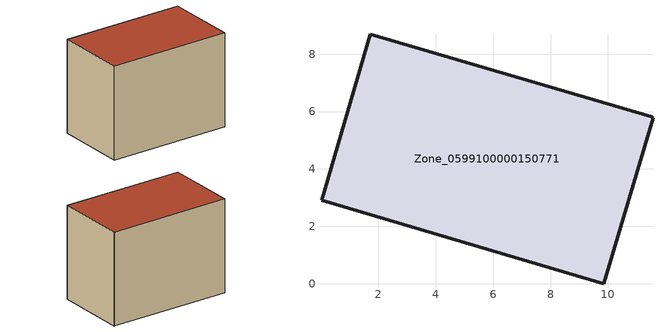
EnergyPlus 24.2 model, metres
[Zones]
Zone_0599100000150771
 floor ground (C_G): 1.72,8.69 11.53,5.82 11.57,5.79 9.86,0 0.01,2.9 z0.62
 wall outside (C_F): 11.53,5.82 1.72,8.69 0.01,2.9 9.86,0 11.57,5.79 11.53,5.82 z0.62:8.4
 roof outside (C_R): 0.01,2.9 9.86,0 11.57,5.79 11.53,5.82 1.72,8.69 z8.4
[BUILDING]
Pand.0599100000150771: North Axis=0; Terrain=City; Loads Convergence Tolerance Value=0.04; Temperature Convergence Tolerance Value=0.4; Solar Distribution=FullExterior; Maximum Number of Warmup Days=25; Minimum Number of Warmup Days=1
[Site:Location]
Rotterdam.The.Hague.AP_ZH_NLD Design_Conditions: Latitude=51.96; Longitude=4.45; Time Zone=1; Elevation=-4.5
[SITE:GROUNDTEMPERATURE:BUILDINGSURFACE]
18, 18, 18, 18, 18, 18, 18, 18, 18, 18, 18, 18
[MATERIAL] Thermal Absorptance=0.9; Solar Absorptance=0.7; Visible Absorptance=0.7
Name | Roughness | Thickness | Conductivity | Density | Specific Heat
G.TI.1965-1974 | MediumSmooth | 0.15 | 0.882353 | 540 | 1210
F.TI.1965-1974 | Rough | 0.3 | 0.697674 | 1920 | 840
R.TI.1965-1974 | MediumRough | 0.2 | 0.232558 | 1500 | 1000
[CONSTRUCTION]
C_G: G.TI.1965-1974
C_F: F.TI.1965-1974
C_R: R.TI.1965-1974
[ZONE]
Zone_0599100000150771: Type=1; Multiplier=1; Ceiling Height=Autocalculate; Volume=Autocalculate; Floor Area=autocalculate; Part of Total Floor Area=Yes
[ZONEINFILTRATION:DESIGNFLOWRATE]
Infil_Zone_0599100000150771: Zone or ZoneList or Space or SpaceList=Zone_0599100000150771; Schedule=AlwaysOn; Design Flow Rate Calculation Method=Flow/Area; Flow Rate per Floor Area=0.003; Constant Term Coefficient=1; Temperature Term Coefficient=0; Velocity Term Coefficient=0; Velocity Squared Term Coefficient=0
[HVACTEMPLATE:ZONE:IDEALLOADSAIRSYSTEM]
Zone_0599100000150771: Maximum Heating Supply Air Temperature=50; Minimum Cooling Supply Air Temperature=13; Maximum Heating Supply Air Humidity Ratio=0.0156; Minimum Cooling Supply Air Humidity Ratio=0.0077; Heating Limit=NoLimit; Cooling Limit=NoLimit; Dehumidification Control Type=ConstantSensibleHeatRatio; Cooling Sensible Heat Ratio=0.7; Dehumidification Setpoint=60; Humidification Control Type=None; Humidification Setpoint=30; Outdoor Air Method=None; Outdoor Air Flow Rate per Person=0.00944; Outdoor Air Flow Rate per Zone Floor Area=0; Outdoor Air Flow Rate per Zone=0; Demand Controlled Ventilation Type=None; Outdoor Air Economizer Type=NoEconomizer; Heat Recovery Type=None; Sensible Heat Recovery Effectiveness=0.7; Latent Heat Recovery Effectiveness=0.65
[ZONECONTROL:THERMOSTAT]
ThermostatControl_Zone_0599100000150771: Zone or ZoneList=Zone_0599100000150771; Control Type Schedule=DualSetpointControlType; Control 1=Thermostat_Zone_0599100000150771; Temperature Difference Between Cutout And Setpoint=0
[THERMOSTATSETPOINT:DUALSETPOINT]
Thermostat_Zone_0599100000150771: Heating Setpoint Temperature Schedule=HeatingSetpoint_Zone_0599100000150771; Cooling Setpoint Temperature Schedule=CoolingSetpoint_Zone_0599100000150771
[SCHEDULE:COMPACT]
HeatingSetpoint_Zone_0599100000150771: Through: 12/31, For: AllDays, Until: 24:00, 21
CoolingSetpoint_Zone_0599100000150771: Through: 12/31, For: AllDays, Until: 24:00, 24
DualSetpointControlType: Through: 12/31, For: AllDays, Until: 24:00, 4
AlwaysOn: Through: 12/31, For: AllDays, Until: 24:00, 1
